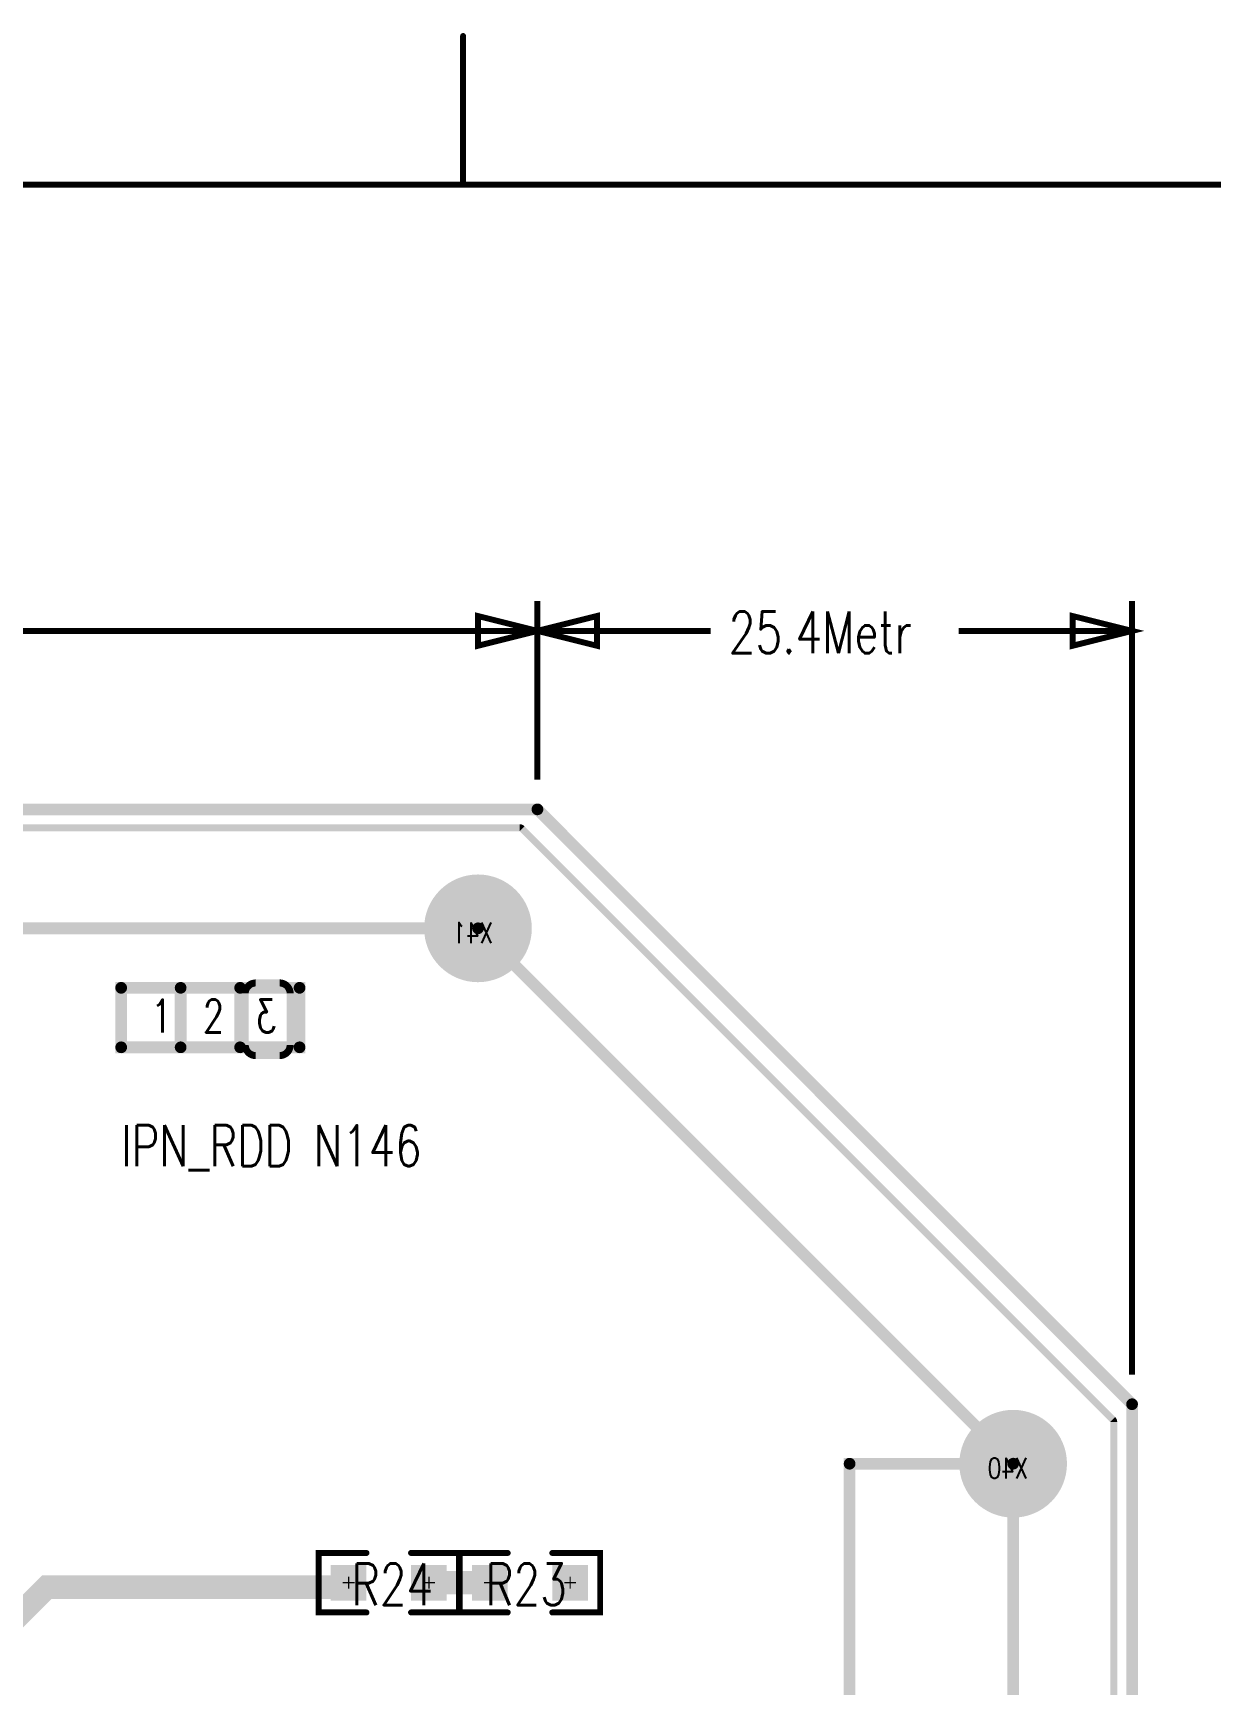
# Model space of a CAD drawing. Extents: x -105 to 180, y -98 to 99.
# Drawn here: x 19.1 to 69.4, y 28.7 to 99.2 of the extents above; entities that cross this region are included whole.
import ezdxf

# ---------------------------------------------------------------- set-up
doc = ezdxf.new("R2010")
doc.units = 0
for name, pattern in [('SIG_57', [2, 1, 1]), ('SIG_61', [2, 1, 1]), ('SIG_8', [2, 1, 1])]:
    doc.linetypes.add(name, pattern=pattern)
for name, color, linetype in [('2D_LINE_00', 1, 'CONTINUOUS'), ('2D_LINE_01', 1, 'CONTINUOUS'), ('2D_LINE_02', 5, 'CONTINUOUS'), ('2D_LINE_04', 2, 'CONTINUOUS'), ('2D_LINE_21', 3, 'CONTINUOUS'), ('2D_LINE_24', 6, 'CONTINUOUS'), ('2D_LINE_27', 4, 'CONTINUOUS'), ('BOARD_OUTLINE_00', 5, 'CONTINUOUS'), ('DIMENSION_24', 5, 'CONTINUOUS'), ('DRIL_NPLTE_THRU_01', 16, 'CONTINUOUS'), ('DRIL_NPLTE_THRU_02', 176, 'CONTINUOUS'), ('DRIL_NPLTE_THRU_04', 56, 'CONTINUOUS'), ('DRIL_PLTE_THRU_01', 16, 'CONTINUOUS'), ('DRIL_PLTE_THRU_02', 176, 'CONTINUOUS'), ('DRIL_PLTE_THRU_04', 56, 'CONTINUOUS'), ('DRIL_SYMBOL', 5, 'CONTINUOUS'), ('PADS_BOT', 2, 'CONTINUOUS'), ('PADS_INNER', 1, 'CONTINUOUS'), ('PADS_TOP', 1, 'CONTINUOUS'), ('PART_NAME_01', 2, 'CONTINUOUS'), ('PART_NAME_04', 4, 'CONTINUOUS'), ('PART_TOP_2DLINE_00', 254, 'CONTINUOUS'), ('POUR_OUTLINE_04', 2, 'CONTINUOUS'), ('POUR_VOID_04', 2, 'CONTINUOUS'), ('TEXT_01', 1, 'CONTINUOUS'), ('TEXT_02', 5, 'CONTINUOUS'), ('TEXT_04', 2, 'CONTINUOUS'), ('TEXT_21', 3, 'CONTINUOUS'), ('TEXT_24', 6, 'CONTINUOUS'), ('TEXT_27', 4, 'CONTINUOUS'), ('TRACE_01', 1, 'CONTINUOUS'), ('TRACE_04', 2, 'CONTINUOUS')]:
    doc.layers.add(name, color=color, linetype=linetype)
doc.styles.add('W0$127', font='simplex', dxfattribs={"width": 0.75})
doc.styles.add('W0$2', font='simplex', dxfattribs={"width": 0.75})
doc.styles.add('W0$254', font='simplex', dxfattribs={"width": 0.75})

# ---------------------------------------------------------------- blocks, each defined once
blk = doc.blocks.new('SMOOTH_0$5')
at = {"const_width": 0.25}
blk.add_lwpolyline([(-0.125, 0, 1), (0.125, 0, 1)], format="xyb", close=True, dxfattribs=at)
blk = doc.blocks.new('BOARD_24')
at = {"layer": 'BOARD_OUTLINE_00', "const_width": 0.5}
blk.add_lwpolyline([(0, 0), (-81.28, 0), (-106.68, -25.4), (-106.68, -106.68), (-88.9, -124.46), (7.62, -124.46), (25.4, -106.68), (25.4, -25.4)], close=True, dxfattribs=at)
at = {"layer": 'BOARD_OUTLINE_00'}
for p in [(0, 0), (25.4, -25.4)]:
    blk.add_blockref('SMOOTH_0$5', p, dxfattribs=at)
blk = doc.blocks.new('SMOOTH_0$254')
at = {"const_width": 0.127}
blk.add_lwpolyline([(-0.0635, 0, 1), (0.0635, 0, 1)], format="xyb", close=True, dxfattribs=at)
blk = doc.blocks.new('DRAWING_5')
at = {"layer": '2D_LINE_00', "const_width": 0.254}
blk.add_lwpolyline([(135.89, 196.85), (135.89, 190.5)], dxfattribs=at)
blk.add_lwpolyline([(271.78, 0), (271.78, 190.5), (0, 190.5), (0, 0)], close=True, dxfattribs=at)
at = {"layer": '2D_LINE_00'}
for p in [(135.89, 196.85), (135.89, 190.5)]:
    blk.add_blockref('SMOOTH_0$254', p, dxfattribs=at)
blk = doc.blocks.new('SMOOTH_0$3')
at = {"const_width": 0.15}
blk.add_lwpolyline([(-0.075, 0, 1), (0.075, 0, 1)], format="xyb", close=True, dxfattribs=at)
blk = doc.blocks.new('DRAWING_25')
at = {"layer": '2D_LINE_01', "const_width": 0.3}
blk.add_lwpolyline([(0, 0), (0, -2.54)], dxfattribs=at)
at = {"layer": '2D_LINE_01'}
for p in [(0, 0), (0, -2.54)]:
    blk.add_blockref('SMOOTH_0$3', p, dxfattribs=at)
blk = doc.blocks.new('DRAWING_26')
at = {"layer": '2D_LINE_01', "const_width": 0.3}
blk.add_lwpolyline([(0, 0), (0, -2.54)], dxfattribs=at)
at = {"layer": '2D_LINE_01'}
for p in [(0, 0), (0, -2.54)]:
    blk.add_blockref('SMOOTH_0$3', p, dxfattribs=at)
blk = doc.blocks.new('DRAWING_27')
at = {"layer": '2D_LINE_21', "const_width": 0.3}
blk.add_lwpolyline([(0, 0), (0, -2.54)], dxfattribs=at)
at = {"layer": '2D_LINE_21'}
for p in [(0, 0), (0, -2.54)]:
    blk.add_blockref('SMOOTH_0$3', p, dxfattribs=at)
blk = doc.blocks.new('DRAWING_28')
at = {"layer": '2D_LINE_21', "const_width": 0.3}
blk.add_lwpolyline([(0, 0), (0, -2.54)], dxfattribs=at)
at = {"layer": '2D_LINE_21'}
for p in [(0, 0), (0, -2.54)]:
    blk.add_blockref('SMOOTH_0$3', p, dxfattribs=at)
blk = doc.blocks.new('DRAWING_29')
at = {"layer": '2D_LINE_27', "const_width": 0.3}
blk.add_lwpolyline([(0, 0), (0, -2.54)], dxfattribs=at)
at = {"layer": '2D_LINE_27'}
for p in [(0, 0), (0, -2.54)]:
    blk.add_blockref('SMOOTH_0$3', p, dxfattribs=at)
blk = doc.blocks.new('DRAWING_30')
at = {"layer": '2D_LINE_27', "const_width": 0.3}
blk.add_lwpolyline([(0, 0), (0, -2.54)], dxfattribs=at)
at = {"layer": '2D_LINE_27'}
for p in [(0, 0), (0, -2.54)]:
    blk.add_blockref('SMOOTH_0$3', p, dxfattribs=at)
blk = doc.blocks.new('DRAWING_31')
at = {"layer": '2D_LINE_24', "const_width": 0.3}
blk.add_lwpolyline([(0, 0), (0, -2.54)], dxfattribs=at)
at = {"layer": '2D_LINE_24'}
for p in [(0, 0), (0, -2.54)]:
    blk.add_blockref('SMOOTH_0$3', p, dxfattribs=at)
blk = doc.blocks.new('DRAWING_32')
at = {"layer": '2D_LINE_24', "const_width": 0.3}
blk.add_lwpolyline([(0, 0), (0, -2.54)], dxfattribs=at)
at = {"layer": '2D_LINE_24'}
for p in [(0, 0), (0, -2.54)]:
    blk.add_blockref('SMOOTH_0$3', p, dxfattribs=at)
blk = doc.blocks.new('DRAWING_33')
at = {"layer": '2D_LINE_02', "const_width": 0.3}
blk.add_lwpolyline([(0, 0), (2.54, 0), (2.54, -2.54), (0, -2.54), (0, 0)], dxfattribs=at)
at = {"layer": '2D_LINE_02'}
for p in [(0, 0), (0, 0), (2.54, 0), (0, -2.54), (2.54, -2.54)]:
    blk.add_blockref('SMOOTH_0$3', p, dxfattribs=at)
blk = doc.blocks.new('DRAWING_34')
at = {"layer": '2D_LINE_01', "const_width": 0.5}
blk.add_lwpolyline([(0, 0), (7.62, 0), (7.62, -2.54), (0, -2.54), (0, 0)], dxfattribs=at)
at = {"layer": '2D_LINE_01'}
for p in [(0, 0), (0, 0), (7.62, 0), (0, -2.54), (7.62, -2.54)]:
    blk.add_blockref('SMOOTH_0$5', p, dxfattribs=at)
blk = doc.blocks.new('DRAWING_35')
at = {"layer": '2D_LINE_01', "const_width": 0.5}
blk.add_lwpolyline([(0, 0), (0, -2.54)], dxfattribs=at)
at = {"layer": '2D_LINE_01'}
for p in [(0, 0), (0, -2.54)]:
    blk.add_blockref('SMOOTH_0$5', p, dxfattribs=at)
blk = doc.blocks.new('DRAWING_36')
at = {"layer": '2D_LINE_01', "const_width": 0.5}
blk.add_lwpolyline([(0, 0), (0, -2.54)], dxfattribs=at)
at = {"layer": '2D_LINE_01'}
for p in [(0, 0), (0, -2.54)]:
    blk.add_blockref('SMOOTH_0$5', p, dxfattribs=at)
blk = doc.blocks.new('DRAWING_37')
at = {"layer": '2D_LINE_21', "const_width": 0.5}
blk.add_lwpolyline([(0, 0), (7.62, 0), (7.62, -2.54), (0, -2.54), (0, 0)], dxfattribs=at)
at = {"layer": '2D_LINE_21'}
for p in [(0, 0), (0, 0), (7.62, 0), (0, -2.54), (7.62, -2.54)]:
    blk.add_blockref('SMOOTH_0$5', p, dxfattribs=at)
blk = doc.blocks.new('DRAWING_38')
at = {"layer": '2D_LINE_21', "const_width": 0.5}
blk.add_lwpolyline([(0, 0), (0, -2.54)], dxfattribs=at)
at = {"layer": '2D_LINE_21'}
for p in [(0, 0), (0, -2.54)]:
    blk.add_blockref('SMOOTH_0$5', p, dxfattribs=at)
blk = doc.blocks.new('DRAWING_39')
at = {"layer": '2D_LINE_21', "const_width": 0.5}
blk.add_lwpolyline([(0, 0), (0, -2.54)], dxfattribs=at)
at = {"layer": '2D_LINE_21'}
for p in [(0, 0), (0, -2.54)]:
    blk.add_blockref('SMOOTH_0$5', p, dxfattribs=at)
blk = doc.blocks.new('DRAWING_40')
at = {"layer": '2D_LINE_24', "const_width": 0.5}
blk.add_lwpolyline([(0, 0), (7.62, 0), (7.62, -2.54), (0, -2.54), (0, 0)], dxfattribs=at)
at = {"layer": '2D_LINE_24'}
for p in [(0, 0), (0, 0), (7.62, 0), (0, -2.54), (7.62, -2.54)]:
    blk.add_blockref('SMOOTH_0$5', p, dxfattribs=at)
blk = doc.blocks.new('DRAWING_41')
at = {"layer": '2D_LINE_24', "const_width": 0.5}
blk.add_lwpolyline([(0, 0), (0, -2.54)], dxfattribs=at)
at = {"layer": '2D_LINE_24'}
for p in [(0, 0), (0, -2.54)]:
    blk.add_blockref('SMOOTH_0$5', p, dxfattribs=at)
blk = doc.blocks.new('DRAWING_42')
at = {"layer": '2D_LINE_24', "const_width": 0.5}
blk.add_lwpolyline([(0, 0), (0, -2.54)], dxfattribs=at)
at = {"layer": '2D_LINE_24'}
for p in [(0, 0), (0, -2.54)]:
    blk.add_blockref('SMOOTH_0$5', p, dxfattribs=at)
blk = doc.blocks.new('DRAWING_43')
at = {"layer": '2D_LINE_27', "const_width": 0.5}
blk.add_lwpolyline([(0, 0), (7.62, 0), (7.62, -2.54), (0, -2.54), (0, 0)], dxfattribs=at)
at = {"layer": '2D_LINE_27'}
for p in [(0, 0), (0, 0), (7.62, 0), (0, -2.54), (7.62, -2.54)]:
    blk.add_blockref('SMOOTH_0$5', p, dxfattribs=at)
blk = doc.blocks.new('DRAWING_44')
at = {"layer": '2D_LINE_27', "const_width": 0.5}
blk.add_lwpolyline([(0, 0), (0, -2.54)], dxfattribs=at)
at = {"layer": '2D_LINE_27'}
for p in [(0, 0), (0, -2.54)]:
    blk.add_blockref('SMOOTH_0$5', p, dxfattribs=at)
blk = doc.blocks.new('DRAWING_45')
at = {"layer": '2D_LINE_27', "const_width": 0.5}
blk.add_lwpolyline([(0, 0), (0, -2.54)], dxfattribs=at)
at = {"layer": '2D_LINE_27'}
for p in [(0, 0), (0, -2.54)]:
    blk.add_blockref('SMOOTH_0$5', p, dxfattribs=at)
blk = doc.blocks.new('DRAWING_46')
at = {"layer": '2D_LINE_02', "const_width": 0.5}
blk.add_lwpolyline([(0, 0), (2.54, 0), (2.54, -2.54), (0, -2.54), (0, 0)], dxfattribs=at)
at = {"layer": '2D_LINE_02'}
for p in [(0, 0), (0, 0), (2.54, 0), (0, -2.54), (2.54, -2.54)]:
    blk.add_blockref('SMOOTH_0$5', p, dxfattribs=at)
blk = doc.blocks.new('DRAWING_47')
at = {"layer": '2D_LINE_04', "const_width": 0.5}
blk.add_lwpolyline([(0, 0), (2.54, 0), (2.54, -2.54), (0, -2.54), (0, 0)], dxfattribs=at)
at = {"layer": '2D_LINE_04'}
for p in [(0, 0), (0, 0), (2.54, 0), (0, -2.54), (2.54, -2.54)]:
    blk.add_blockref('SMOOTH_0$5', p, dxfattribs=at)
blk = doc.blocks.new('D_1dfeghi_50')
at = {"layer": 'DIMENSION_24'}
for points, const_width in [([(0, 1.27), (0, 8.89)], 0.254), ([(81.28, 1.27), (81.28, 8.89)], 0.254), ([(0, 7.62), (35.664, 7.62)], 0.254), ([(81.28, 7.62), (45.616, 7.62)], 0.254), ([(0, 0), (0.001, 0)], 0.0254), ([(81.28, 0), (81.281, 0)], 0.0254)]:
    blk.add_lwpolyline(points, dxfattribs=dict(at, const_width=const_width))
at = {"layer": 'DIMENSION_24', "const_width": 0.254}
for points in [[(0, 7.62), (2.54, 8.255), (2.54, 6.985)], [(81.28, 7.62), (78.74, 6.985), (78.74, 8.255)]]:
    blk.add_lwpolyline(points, close=True, dxfattribs=at)
at = {"layer": 'TEXT_24', "style": 'W0$254', "width": 0.75}
blk.add_text('81.3Metr', height=1.778, dxfattribs=at).set_placement((36.426, 6.668))
blk = doc.blocks.new('D_1dfeghi_51')
at = {"layer": 'DIMENSION_24'}
for points, const_width in [([(0, 1.27), (0, 8.89)], 0.254), ([(25.4, -24.13), (25.4, 8.89)], 0.254), ([(0, 7.62), (7.406, 7.62)], 0.254), ([(25.4, 7.62), (17.994, 7.62)], 0.254), ([(0, 0), (0.001, 0)], 0.0254), ([(25.4, -25.4), (25.401, -25.4)], 0.0254)]:
    blk.add_lwpolyline(points, dxfattribs=dict(at, const_width=const_width))
at = {"layer": 'DIMENSION_24', "const_width": 0.254}
for points in [[(0, 7.62), (2.54, 8.255), (2.54, 6.985)], [(25.4, 7.62), (22.86, 6.985), (22.86, 8.255)]]:
    blk.add_lwpolyline(points, close=True, dxfattribs=at)
at = {"layer": 'TEXT_24', "style": 'W0$254', "width": 0.75}
blk.add_text('25.4Metr', height=1.778, dxfattribs=at).set_placement((8.168, 6.668))
blk = doc.blocks.new('POUR_VOID_3')
at = {"layer": 'POUR_VOID_04', "const_width": 0.3}
blk.add_lwpolyline([(-472.842, -350.762), (-472.842, -352.962, -0.414214), (-473.293, -353.413), (-474.311, -353.413, -0.414214), (-474.761, -352.962), (-474.761, -350.762, -0.414214), (-474.311, -350.312), (-473.293, -350.312, -0.414214)], format="xyb", close=True, dxfattribs=at)
blk = doc.blocks.new('POUR_OUTLINE_2')
at = {"layer": 'POUR_OUTLINE_04', "const_width": 0.3}
blk.add_lwpolyline([(-437.665, -448.820736), (-437.665, -369.059264, 0.198912367), (-437.708934, -368.953198), (-462.933198, -343.728934, 0.198912367), (-463.039264, -343.685), (-542.800736, -343.685, 0.198912367), (-542.906802, -343.728934), (-568.131066, -368.953198, 0.198912367), (-568.175, -369.059264), (-568.175, -448.820736, 0.198912367), (-568.131066, -448.926802), (-550.526802, -466.531066, 0.198912367), (-550.420736, -466.575), (-455.419264, -466.575, 0.198912367), (-455.313198, -466.531066), (-437.708934, -448.926802, 0.198912367)], format="xyb", close=True, dxfattribs=at)
blk.add_blockref('POUR_VOID_3', (0, 0))
blk = doc.blocks.new('POUR_HEADER_1')
blk.add_blockref('POUR_OUTLINE_2', (541.02, 343.535))
blk = doc.blocks.new('PART_BODY_TOP_1')
at = {"layer": 'PART_TOP_2DLINE_00', "const_width": 0.254}
for points in [[(-0.9525, 1.27), (-2.9972, 1.27), (-2.9972, -1.27), (-0.9525, -1.27)], [(0.9525, 1.27), (2.9972, 1.27), (2.9972, -1.27), (0.9525, -1.27)]]:
    blk.add_lwpolyline(points, dxfattribs=at)
at = {"layer": 'PART_TOP_2DLINE_00'}
for p in [(-2.9972, 1.27), (-0.9525, 1.27), (0.9525, 1.27), (2.9972, 1.27), (-2.9972, -1.27), (-0.9525, -1.27), (0.9525, -1.27), (2.9972, -1.27)]:
    blk.add_blockref('SMOOTH_0$254', p, dxfattribs=at)
blk = doc.blocks.new('DRIL_SYMBOL_0')
at = {"layer": 'DRIL_SYMBOL', "const_width": 0.0508}
for points in [[(-0.254, 0), (0.254, 0)], [(0, -0.254), (0, 0.254)]]:
    blk.add_lwpolyline(points, dxfattribs=at)
blk = doc.blocks.new('DRIL_HOLE_0')
blk.add_lwpolyline([(0, 0, 1), (0, 0, 1)], format="xyb", close=True)
blk.add_blockref('DRIL_SYMBOL_0', (0, 0))
blk = doc.blocks.new('PAD_0')
blk.add_lwpolyline([(0, 0, 1), (0, 0, 1)], format="xyb", close=True)
blk = doc.blocks.new('PAD_1')
at = {"const_width": 1.524}
blk.add_lwpolyline([(-0.762, 0), (0.762, 0)], dxfattribs=at)
blk = doc.blocks.new('STK_TOP_5')
at = {"layer": 'DRIL_PLTE_THRU_01'}
blk.add_blockref('DRIL_HOLE_0', (0, 0), dxfattribs=at)
at = {"layer": 'DRIL_PLTE_THRU_02'}
blk.add_blockref('DRIL_HOLE_0', (0, 0), dxfattribs=at)
at = {"layer": 'DRIL_PLTE_THRU_04'}
blk.add_blockref('DRIL_HOLE_0', (0, 0), dxfattribs=at)
at = {"layer": 'PADS_BOT'}
blk.add_blockref('PAD_0', (0, 0), dxfattribs=at)
at = {"layer": 'PADS_INNER'}
blk.add_blockref('PAD_0', (0, 0), dxfattribs=at)
at = {"layer": 'PADS_TOP'}
blk.add_blockref('PAD_1', (0, 0), dxfattribs=at)
blk = doc.blocks.new('SYM_TOP_2')
for name, p in [('STK_TOP_5', (-1.7145, 0)), ('PART_BODY_TOP_1', (0, 0)), ('STK_TOP_5', (1.7145, 0))]:
    blk.add_blockref(name, p)
blk = doc.blocks.new('PART_TOP_12')
blk.add_blockref('SYM_TOP_2', (0, 0))
at = {"layer": 'PART_NAME_01', "style": 'W0$254', "width": 0.75}
blk.add_text('R23', height=1.778, rotation=180, dxfattribs=at).set_placement((1.905, 0.9525))
blk = doc.blocks.new('PART_TOP_38')
blk.add_blockref('SYM_TOP_2', (0, 0))
at = {"layer": 'PART_NAME_01', "style": 'W0$254', "width": 0.75}
blk.add_text('R24', height=1.778, rotation=180, dxfattribs=at).set_placement((1.5875, 0.9525))
blk = doc.blocks.new('DRIL_SYMBOL_4')
at = {"layer": 'DRIL_SYMBOL', "const_width": 0.0508}
for points in [[(-0.254, 0), (0.254, 0)], [(0, -0.254), (0, 0.254)]]:
    blk.add_lwpolyline(points, dxfattribs=at)
blk = doc.blocks.new('DRIL_HOLE_4')
at = {"const_width": 2}
blk.add_lwpolyline([(-1, 0, 1), (1, 0, 1)], format="xyb", close=True, dxfattribs=at)
blk.add_blockref('DRIL_SYMBOL_4', (0, 0))
blk = doc.blocks.new('PAD_17')
at = {"const_width": 2.3}
blk.add_lwpolyline([(0, -1.15, 1), (0, 1.15, 1)], format="xyb", close=True, dxfattribs=at)
blk = doc.blocks.new('STK_BOT_153')
at = {"layer": 'DRIL_NPLTE_THRU_01'}
blk.add_blockref('DRIL_HOLE_4', (0, 0), dxfattribs=at)
at = {"layer": 'DRIL_NPLTE_THRU_02'}
blk.add_blockref('DRIL_HOLE_4', (0, 0), dxfattribs=at)
at = {"layer": 'DRIL_NPLTE_THRU_04'}
blk.add_blockref('DRIL_HOLE_4', (0, 0), dxfattribs=at)
at = {"layer": 'PADS_BOT'}
blk.add_blockref('PAD_17', (0, 0), dxfattribs=at)
at = {"layer": 'PADS_INNER'}
blk.add_blockref('PAD_0', (0, 0), dxfattribs=at)
at = {"layer": 'PADS_TOP'}
blk.add_blockref('PAD_0', (0, 0), dxfattribs=at)
blk = doc.blocks.new('SYM_BOT_30')
blk.add_blockref('STK_BOT_153', (0, 0))
blk = doc.blocks.new('PART_BOT_132')
blk.add_blockref('SYM_BOT_30', (0, 0))
at = {"layer": 'PART_NAME_04', "style": 'W0$127', "width": 0.75}
blk.add_text('X40', height=0.889, dxfattribs=at).set_placement((-0.635, -0.635))
blk = doc.blocks.new('SYM_BOT_34')
blk.add_blockref('STK_BOT_153', (0, 0))
blk = doc.blocks.new('PART_BOT_133')
blk.add_blockref('SYM_BOT_34', (0, 0))
at = {"layer": 'PART_NAME_04', "style": 'W0$127', "width": 0.75}
blk.add_text('X41', height=0.889, dxfattribs=at).set_placement((-0.635, -0.635))
blk = doc.blocks.new('SMOOTH_1')
at = {"const_width": 0.5}
blk.add_lwpolyline([(-0.25, 0, 1), (0.25, 0, 1)], format="xyb", close=True, dxfattribs=at)

msp = doc.modelspace()

# ---------------------------------------------------------------- linework, layer by layer
at = {"layer": 'TRACE_01', "linetype": 'SIG_57', "const_width": 1}
msp.add_lwpolyline([(17.145, 30.2895), (19.685, 32.8295), (32.5755, 32.8295), (32.5755, 33.02)], dxfattribs=at)
at = {"layer": 'TRACE_01', "linetype": 'SIG_8', "const_width": 1}
msp.add_lwpolyline([(36.0045, 33.02), (38.608, 33.02)], dxfattribs=at)
at = {"layer": 'TRACE_04', "linetype": 'SIG_61', "const_width": 0.5}
for points in [[(0.3175, 60.96), (38.1, 60.96)], [(60.96, 38.1), (38.1, 60.96)], [(53.975, 24.13), (53.975, 38.1), (60.96, 38.1)], [(59.055, 15.24), (59.055, 24.13), (60.96, 24.13), (60.96, 38.1)]]:
    msp.add_lwpolyline(points, dxfattribs=at)

# ---------------------------------------------------------------- block references
for name, p in [('DRAWING_5', (-98.425, -97.79)), ('D_1dfeghi_50', (-40.64, 66.04)), ('D_1dfeghi_51', (40.64, 66.04)), ('BOARD_24', (40.64, 66.04)), ('DRAWING_34', (22.86, 58.42)), ('DRAWING_37', (22.86, 58.42)), ('DRAWING_40', (22.86, 58.42)), ('DRAWING_43', (22.86, 58.42)), ('DRAWING_35', (25.4, 58.42)), ('DRAWING_38', (25.4, 58.42)), ('DRAWING_41', (25.4, 58.42)), ('DRAWING_44', (25.4, 58.42)), ('DRAWING_46', (25.4, 58.42)), ('DRAWING_25', (25.4, 58.42)), ('DRAWING_28', (25.4, 58.42)), ('DRAWING_30', (25.4, 58.42)), ('DRAWING_32', (25.4, 58.42)), ('DRAWING_33', (25.4, 58.42)), ('DRAWING_36', (27.94, 58.42)), ('DRAWING_39', (27.94, 58.42)), ('DRAWING_42', (27.94, 58.42)), ('DRAWING_45', (27.94, 58.42)), ('DRAWING_47', (27.94, 58.42)), ('DRAWING_26', (27.94, 58.42)), ('DRAWING_27', (27.94, 58.42)), ('DRAWING_29', (27.94, 58.42)), ('DRAWING_31', (27.94, 58.42))]:
    msp.add_blockref(name, p)
at = {"linetype": 'SIG_61'}
msp.add_blockref('POUR_HEADER_1', (-38.1, 65.405), dxfattribs=at)
at = {"xscale": -1}
for name, p in [('PART_BOT_133', (38.1, 60.96)), ('PART_BOT_132', (60.96, 38.1))]:
    msp.add_blockref(name, p, dxfattribs=at)
at = {"rotation": 180}
for name, p in [('PART_TOP_38', (34.29, 33.02)), ('PART_TOP_12', (40.3225, 33.02))]:
    msp.add_blockref(name, p, dxfattribs=at)
at = {"layer": 'TRACE_01'}
for p in [(19.685, 32.8295), (32.5755, 33.02), (32.5755, 32.8295), (36.0045, 33.02), (38.608, 33.02)]:
    msp.add_blockref('SMOOTH_1', p, dxfattribs=at)
at = {"layer": 'TRACE_04'}
for p in [(38.1, 60.96), (38.1, 60.96), (53.975, 38.1), (60.96, 38.1), (60.96, 38.1), (60.96, 38.1)]:
    msp.add_blockref('SMOOTH_0$5', p, dxfattribs=at)

# ---------------------------------------------------------------- texts
at = {"layer": 'TEXT_01', "style": 'W0$2', "width": 0.75}
for s, height, p in [('1', 1.4, (24.13, 56.515)), ('IPN_RDD N146', 1.75, (22.86, 50.8))]:
    msp.add_text(s, height=height, dxfattribs=at).set_placement(p)
at = {"layer": 'TEXT_02', "style": 'W0$2', "width": 0.75}
msp.add_text('2', height=1.4, dxfattribs=at).set_placement((26.3525, 56.515))
at = {"layer": 'TEXT_04', "style": 'W0$2', "text_generation_flag": 2, "width": 0.75}
msp.add_text('3', height=1.4, dxfattribs=at).set_placement((29.5275, 56.515))
at = {"layer": 'TEXT_21', "style": 'W0$2', "width": 0.75}
for s, height, p in [('1', 1.4, (24.13, 56.515)), ('IPN_RDD N146', 1.75, (22.86, 50.8))]:
    msp.add_text(s, height=height, dxfattribs=at).set_placement(p)
at = {"layer": 'TEXT_24', "style": 'W0$2', "width": 0.75}
for s, height, p in [('1', 1.4, (24.13, 56.515)), ('IPN_RDD N146', 1.75, (22.86, 50.8))]:
    msp.add_text(s, height=height, dxfattribs=at).set_placement(p)
at = {"layer": 'TEXT_27', "style": 'W0$2', "width": 0.75}
for s, height, p in [('1', 1.4, (24.13, 56.515)), ('IPN_RDD N146', 1.75, (22.86, 50.8))]:
    msp.add_text(s, height=height, dxfattribs=at).set_placement(p)

doc.saveas('drawing.dxf')
